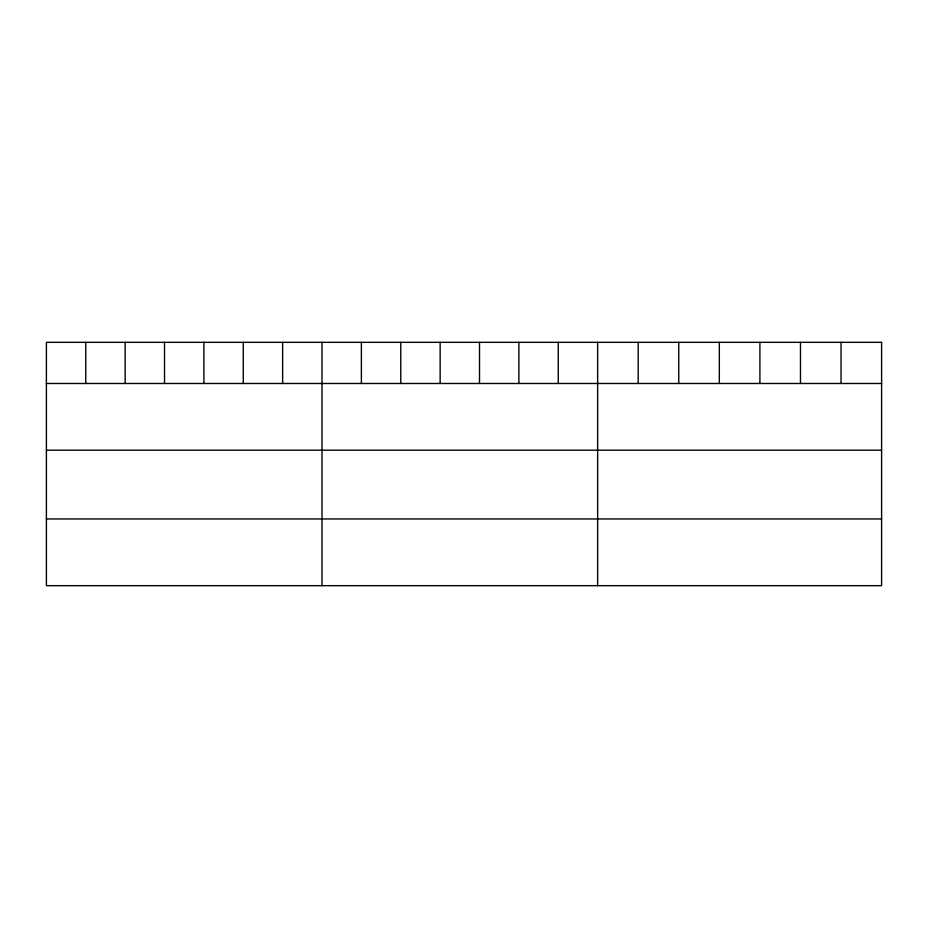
<?xml version="1.0" encoding="UTF-8"?>
<svg xmlns="http://www.w3.org/2000/svg" width="928" height="928" viewBox="0 0 928 928"><rect width="100%" height="100%" fill="white"/><g stroke="black" fill="none" stroke-linecap="round" stroke-linejoin="round"><path stroke-width="1.39" d="M46.4 383.484L881.6 383.484M46.4 450.208L881.6 450.208M46.4 518.949L881.6 518.949M841.035 342.328L841.035 383.484M800.47 342.328L800.47 383.484M759.904 342.328L759.904 383.484M719.328 342.328L719.328 383.484M678.762 342.328L678.762 383.484M638.197 342.328L638.197 383.484M597.632 342.328L597.632 585.672M558.262 342.328L558.262 383.484M518.88 342.328L518.88 383.484M479.509 342.328L479.509 383.484M440.139 342.328L440.139 383.484M400.768 342.328L400.768 383.484M361.386 342.328L361.386 383.484M322.016 342.328L322.016 585.672M282.646 342.328L282.646 383.484M243.264 342.328L243.264 383.484M203.893 342.328L203.893 383.484M164.523 342.328L164.523 383.484M125.152 342.328L125.152 383.484M85.77 342.328L85.77 383.484M881.6 342.328L46.4 342.328L46.4 585.672L881.6 585.672L881.6 342.328"/></g></svg>
